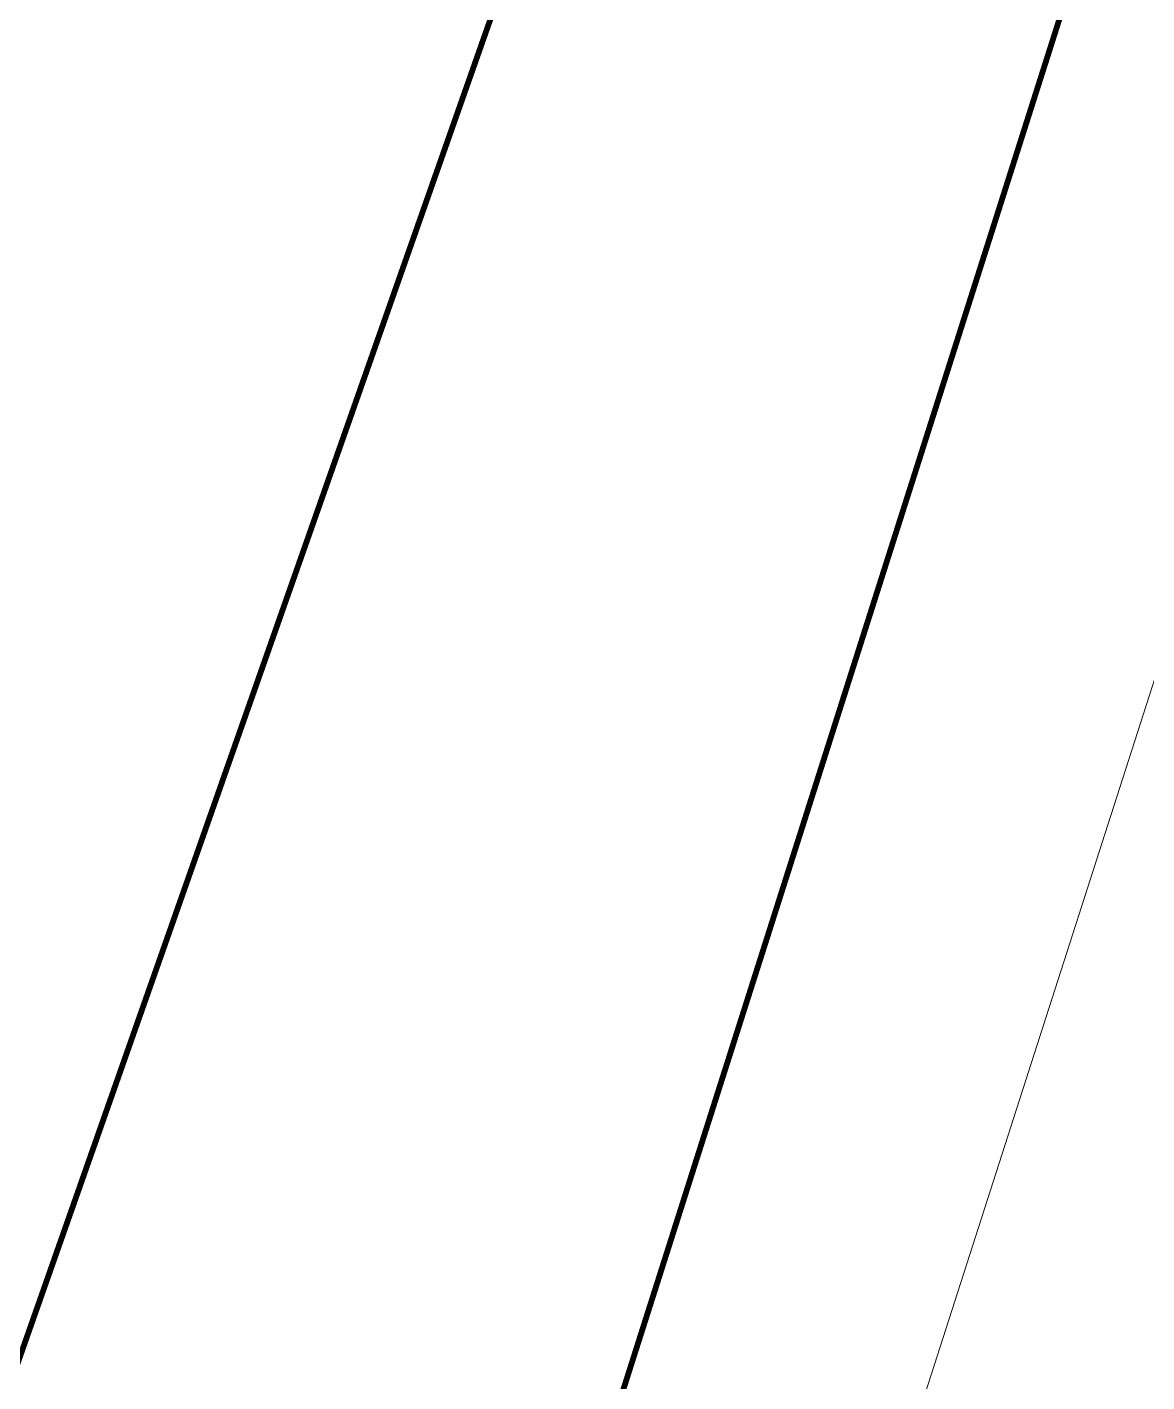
# Model space of a CAD drawing. Header units: inches. Extents: x 350994 to 353538, y 1581369 to 1583842.
# Drawn here: x 351680.51 to 351684.38, y 1583568.332 to 1583573.014 of the extents above; entities that cross this region are included whole.
import ezdxf

# ---------------------------------------------------------------- set-up
doc = ezdxf.new("R2010")
doc.units = ezdxf.units.IN
doc.header["$MEASUREMENT"] = 0
doc.linetypes.add('1', pattern=[0])
doc.linetypes.add('DASHDOTX2', pattern=[2, 1, -0.5, 0, -0.5])
doc.layers.add('CULVERT', color=255, linetype='1')
doc.layers.add('EP TF', color=5, linetype='Continuous')
doc.styles.get("Standard").update_dxf_attribs({"font": 'arial.ttf'})
doc.linetypes.add('SILT_FENCE', pattern='A,0.5,-0.2,["EP",Standard,S=0.1,R=0,X=-0.1,Y=-0.05],-0.2', length=0.9)

msp = doc.modelspace()

# ---------------------------------------------------------------- linework, layer by layer
at = {"layer": 'CULVERT', "color": 250, "linetype": 'DASHDOTX2', "lineweight": 5, "ltscale": 2, "const_width": 0.02, "elevation": 90.8586}
msp.add_lwpolyline([(351689.8922, 1583596.3569), (351683.0177, 1583575.6177), (351678.7264, 1583563.4184)], dxfattribs=at)
at = {"layer": 'CULVERT', "color": 250, "linetype": 'DASHDOTX2', "lineweight": 5, "ltscale": 2, "const_width": 0.02}
msp.add_lwpolyline([(351676.2619, 1583548.4811), (351684.6043, 1583574.6959), (351692.0774, 1583595.8945)], dxfattribs=at)
at = {"layer": 'EP TF', "color": 252, "linetype": 'SILT_FENCE', "lineweight": 5, "ltscale": 6, "elevation": 98.4574}
msp.add_lwpolyline([(351496.8695, 1583648.6385), (351521.3484, 1583634.6815), (351540.5793, 1583624.0701), (351593.1215, 1583594.7875), (351678.0433, 1583550.9616), (351687.1965, 1583579.4368)], dxfattribs=at)

doc.saveas('drawing.dxf')
